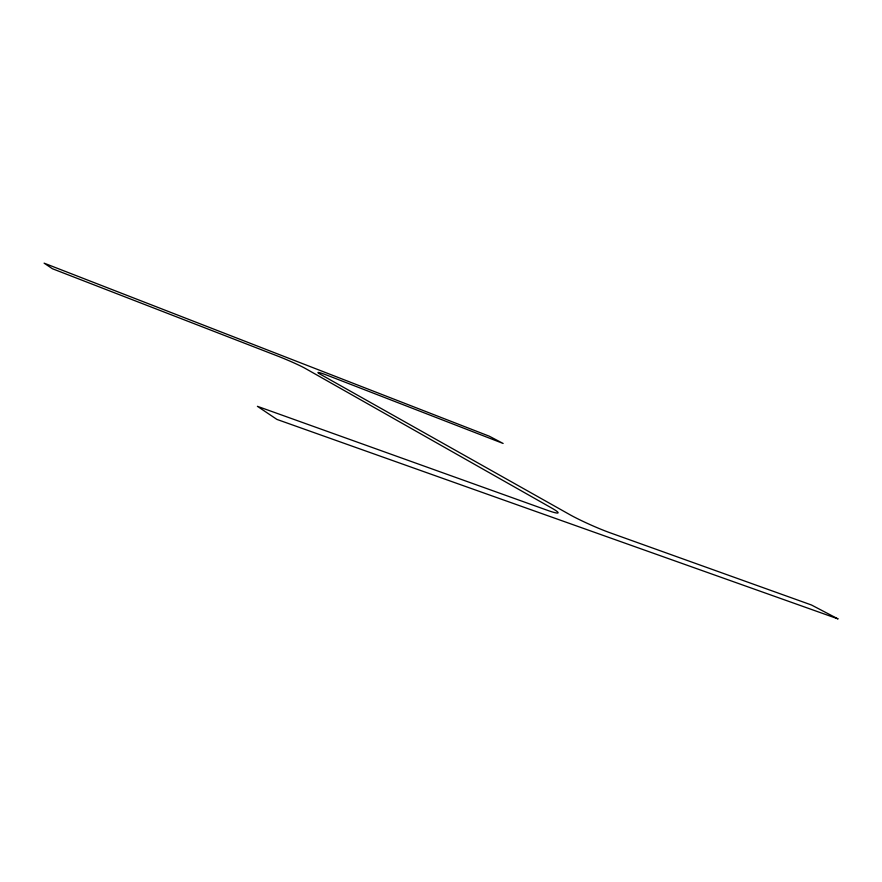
<?xml version="1.0" encoding="UTF-8"?>
<svg xmlns="http://www.w3.org/2000/svg" width="882" height="882" viewBox="0 0 882 882"><rect width="100%" height="100%" fill="white"/><g stroke="black" fill="none" stroke-linecap="round" stroke-linejoin="round"><path stroke-width="1.32" d="M837.9 618.844L276.915 419.413L257.401 406.315L547.16 510.215A31.509 2.69 23.9 0 0 551.834 508.131L305.348 368.467A22.976 1.422 23 0 0 277.367 355.942L52.435 268.745L44.1 263.156L489.267 436.193L503.126 443.459L328.832 375.897A22.293 1.356 23.2 0 0 320.298 374.244L569.651 514.559A30.561 2.481 24.1 0 0 609.616 532.618L811.451 604.986L837.9 618.844"/></g></svg>
